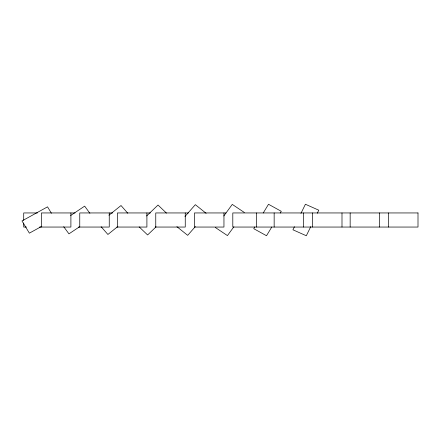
<?xml version="1.0" encoding="UTF-8"?>
<svg xmlns="http://www.w3.org/2000/svg" width="440" height="440" viewBox="0 0 440 440"><rect width="100%" height="100%" fill="white"/><g stroke="black" fill="none" stroke-linecap="round" stroke-linejoin="round"><path stroke-width="0.66" d="M294.432 226.76L292.947 229.801L306.312 235.757L310.767 226.633M300.96 213.367L305.415 204.243L318.78 210.199L317.295 213.24M254.81 226.941L253.754 228.685L266.524 235.736L271.794 227.013M263.236 212.988L268.505 204.264L281.276 211.316L280.22 213.059M223.817 215.958L232.276 204.407L244.354 212.493M233.882 226.793L227.441 235.593L215.358 227.507M184.96 216.497L195.338 204.666L206.124 213.318M195.355 226.589L187.677 235.334L176.897 226.683M146.603 215.963L158.026 205.046L166.469 213.114M156.041 226.886L147.598 234.955L139.156 226.886M108.933 215.232L121.022 205.535L127.793 213.252M117.887 226.457L107.905 234.465L101.134 226.749M70.609 215.54L84.656 206.14L89.892 213.29M79.629 226.716L68.954 233.86L63.718 226.71M41.85 226.27L29.375 233.156L22 220.946L47.542 206.844L51.403 213.24M37.428 212.949L23.711 212.949L23.711 220.336M75.092 212.949L41.404 212.949L41.404 227.051M112.75 212.949L79.755 212.949L79.755 227.051M150.409 212.949L117.414 212.949L117.414 227.051M188.424 212.949L155.76 212.949L155.76 227.051M226.083 212.949L194.458 212.949L194.458 227.051L223.955 227.051L223.955 212.949M26.455 227.051L23.711 227.051L23.711 223.02M39.485 227.051L70.901 227.051L70.901 212.949M78.524 227.051L109.252 227.051L109.252 212.949M116.864 227.051L146.905 227.051L146.905 212.949M155.21 227.051L185.257 227.051L185.257 212.949M388.504 212.949L388.504 227.051M379.654 212.949L379.654 227.051M350.158 212.949L350.158 227.051M341.995 212.949L341.995 227.051M312.499 212.949L312.499 227.051M303.644 212.949L303.644 227.051M274.153 212.949L274.153 227.051M256.454 212.949L256.454 227.051M418 212.949L232.804 212.949L232.804 227.051L418 227.051L418 212.949"/></g></svg>
